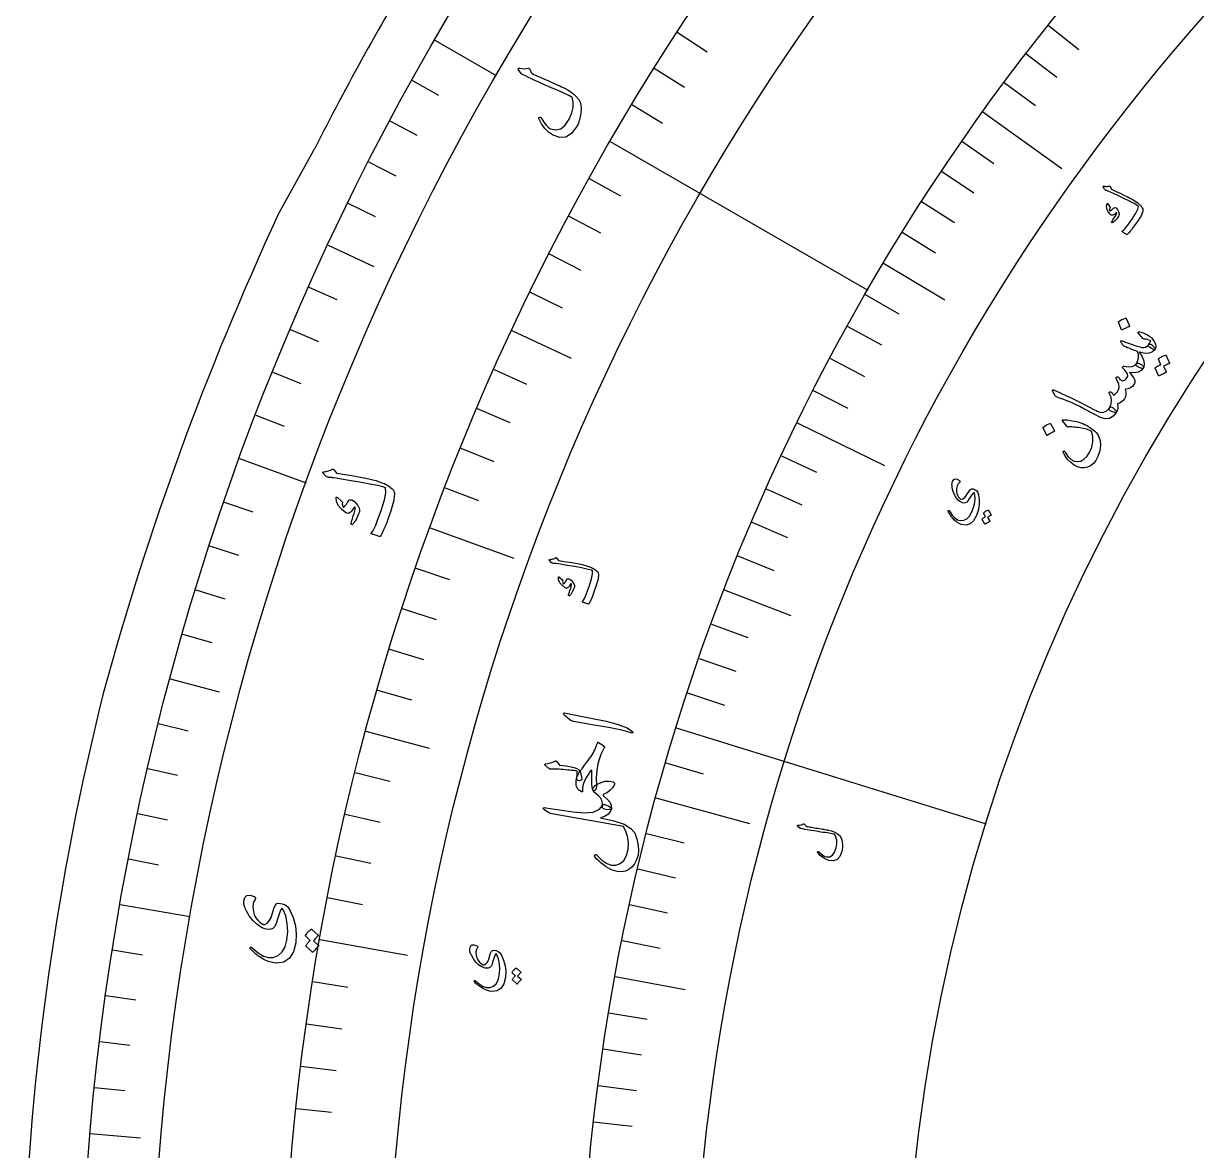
# Model space of a CAD drawing. Header units: millimetres. Extents: x -88 to 88, y -88 to 103.
# Drawn here: x -88.08 to -49.88, y 6.96 to 43.66 of the extents above; entities that cross this region are included whole.
import ezdxf

# ---------------------------------------------------------------- set-up
doc = ezdxf.new("R2010")
doc.units = ezdxf.units.MM
for name, color, linetype in [('CUT_OUTER', 1, 'Continuous'), ('ENGRAVE', 7, 'Continuous'), ('ENGRAVE_FINE', 8, 'Continuous'), ('TEXT', 5, 'Continuous')]:
    doc.layers.add(name, color=color, linetype=linetype)

msp = doc.modelspace()

# ---------------------------------------------------------------- linework, layer by layer
at = {"layer": 'CUT_OUTER'}
msp.add_lwpolyline([(-79.7946, 37.4134), (-78.6213, 39.5306), (-78.6037, 39.5658)], dxfattribs=at)
for centre, radius, start, end in [((-0.0157, 0.0083), 87.9822, 148.70461, 153.281499), ((9.8229, -4.1383), 98.7817, 155.124893, 164.754853), ((0.7469, 0.2865), 88.8816, 165.968502, 177.988404)]:
    msp.add_arc(centre, radius, start, end, dxfattribs=at)
at = {"layer": 'ENGRAVE'}
for points in [[(-74.686, 43.12), (-72.6855, 41.965)], [(-56.8392, 40.7885), (-54.2654, 38.9415)], [(-68.9703, 39.82), (-60.5871, 34.98)], [(-78.16, 36.4466), (-76.6646, 35.7493)], [(-60.0741, 35.8538), (-58.0792, 34.6632)], [(-72.1784, 33.6573), (-70.2483, 32.7573)], [(-62.8879, 30.6515), (-60.0401, 29.2635)], [(-81.0391, 29.4958), (-78.8684, 28.7058)], [(-74.8371, 27.2385), (-72.1083, 26.2453)], [(-65.2575, 25.2164), (-63.0904, 24.379)], [(-83.3014, 22.3206), (-81.7077, 21.8935)], [(-66.8197, 20.7252), (-56.7337, 17.5969)], [(-76.9263, 20.6123), (-74.8693, 20.0612)], [(-67.4864, 18.4388), (-64.4304, 17.6038)], [(-84.9298, 14.9754), (-82.6549, 14.5743)], [(-78.4301, 13.8293), (-75.5702, 13.3251)], [(-68.8116, 12.6237), (-66.5266, 12.2045)], [(-85.9118, 7.5163), (-84.2681, 7.3725)]]:
    msp.add_lwpolyline(points, dxfattribs=at)
for radius in [86.24, 86.24, 83.93, 79.64, 79.64, 76.252, 69.96, 69.96, 66.264, 59.4, 59.4]:
    msp.add_circle((0, 0), radius, dxfattribs=at)
at = {"layer": 'ENGRAVE_FINE'}
for points in [[(-54.7066, 43.6072), (-53.7157, 42.8174)], [(-66.7917, 43.3751), (-65.8175, 42.7424)], [(-55.4329, 42.6801), (-54.4289, 41.907)], [(-67.5386, 42.2028), (-66.5535, 41.5872)], [(-75.4272, 41.81), (-74.5613, 41.33)], [(-56.1439, 41.7404), (-55.127, 40.9844)], [(-68.2648, 41.0176), (-67.2691, 40.4194)], [(-76.1454, 40.4872), (-75.2713, 40.0225)], [(-57.5187, 39.8246), (-56.4769, 39.1032)], [(-76.8404, 39.1521), (-75.9583, 38.7027)], [(-69.6547, 38.6102), (-68.6388, 38.0471)], [(-58.1822, 38.8489), (-57.1283, 38.1452)], [(-58.8294, 37.8617), (-57.7638, 37.1759)], [(-77.512, 37.8051), (-76.6222, 37.3711)], [(-70.3179, 37.3887), (-69.2923, 36.8434)], [(-59.4601, 36.8633), (-58.3831, 36.1956)], [(-70.9598, 36.1558), (-69.9248, 35.6284)], [(-78.7842, 35.077), (-77.8798, 34.6743)], [(-71.58, 34.9119), (-70.5359, 34.4027)], [(-60.6714, 34.8337), (-59.5724, 34.2028)], [(-79.3843, 33.6967), (-78.473, 33.3098)], [(-61.2515, 33.8031), (-60.1421, 33.1909)], [(-61.8145, 32.7624), (-60.6948, 32.169)], [(-79.9603, 32.3061), (-79.0424, 31.9352)], [(-72.7548, 32.3925), (-71.6936, 31.92)], [(-62.36, 31.7118), (-61.2304, 31.1374)], [(-73.309, 31.1178), (-72.2397, 30.664)], [(-80.512, 30.9057), (-79.5877, 30.5509)], [(-73.8409, 29.8337), (-72.7639, 29.3985)], [(-63.398, 29.582), (-62.2497, 29.0462)], [(-74.3503, 28.5404), (-73.2659, 28.1241)], [(-63.8902, 28.5034), (-62.7329, 27.9871)], [(-81.5415, 28.077), (-80.6055, 27.7547)], [(-64.3643, 27.4161), (-63.1984, 26.9195)], [(-82.0191, 26.6496), (-81.0776, 26.3437)], [(-64.8201, 26.3203), (-63.646, 25.8435)], [(-75.3011, 25.9282), (-74.2028, 25.5501)], [(-82.4717, 25.2141), (-81.525, 24.9247)], [(-75.7421, 24.6101), (-74.6374, 24.2512)], [(-65.6763, 24.1046), (-64.4866, 23.668)], [(-82.8992, 23.771), (-81.9476, 23.4981)], [(-76.1601, 23.2845), (-75.0493, 22.9449)], [(-66.0763, 22.9853), (-64.8795, 22.5689)], [(-76.5549, 21.9518), (-75.4383, 21.6316)], [(-66.4575, 21.8587), (-65.2537, 21.4628)], [(-83.6783, 20.8633), (-82.7177, 20.6238)], [(-67.1627, 19.5852), (-65.9461, 19.2304)], [(-84.0297, 19.3998), (-83.065, 19.1771)], [(-77.2744, 19.2667), (-76.1473, 18.9856)], [(-84.3554, 17.9303), (-83.3871, 17.7245)], [(-77.5988, 17.9151), (-76.467, 17.6538)], [(-67.7907, 17.2864), (-66.5628, 16.9733)], [(-84.6555, 16.4554), (-83.6837, 16.2665)], [(-77.8997, 16.5581), (-76.7635, 16.3166)], [(-68.0755, 16.1284), (-66.8424, 15.8363)], [(-78.1768, 15.196), (-77.0365, 14.9744)], [(-68.3407, 14.9651), (-67.1028, 14.694)], [(-68.5861, 13.7968), (-67.3438, 13.5469)], [(-85.1782, 13.4909), (-84.2004, 13.336)], [(-78.6595, 12.4584), (-77.5122, 12.2767)], [(-85.4007, 12.0023), (-84.4204, 11.8645)], [(-78.8649, 11.0837), (-77.7147, 10.9221)], [(-69.0173, 11.4464), (-67.7671, 11.2391)], [(-85.5972, 10.51), (-84.6146, 10.3894)], [(-69.2028, 10.2651), (-67.9493, 10.0791)], [(-79.0464, 9.7057), (-77.8934, 9.5641)], [(-85.7676, 9.0145), (-84.783, 8.9111)], [(-69.3683, 9.08), (-68.1118, 8.9156)], [(-79.2037, 8.3246), (-78.0485, 8.2032)], [(-69.5135, 7.8917), (-68.2544, 7.7488)]]:
    msp.add_lwpolyline(points, dxfattribs=at)
at = {"layer": 'TEXT'}
for points in [[(-71.9577, 42.1506), (-71.9632, 42.1604), (-71.9655, 42.1702), (-71.9646, 42.18), (-71.9604, 42.1898), (-71.9535, 42.198), (-71.9444, 42.203), (-71.933, 42.2048), (-71.9193, 42.2034), (-71.8411, 42.1925), (-71.7705, 42.1884), (-71.7074, 42.191), (-71.6518, 42.2004), (-71.633, 42.2018), (-71.6161, 42.1953), (-71.601, 42.181), (-71.5877, 42.1589), (-71.5823, 42.1465), (-71.577, 42.1348), (-71.5719, 42.1235), (-71.5669, 42.1128), (-71.5622, 42.1028), (-71.558, 42.0935), (-71.5542, 42.085), (-71.551, 42.0772), (-71.5446, 42.0636), (-71.535, 42.051), (-71.5221, 42.0392), (-71.506, 42.0283), (-71.4567, 42.0037), (-71.4024, 41.9777), (-71.3434, 41.9502), (-71.2794, 41.9212), (-71.2106, 41.8906), (-71.1371, 41.8581), (-71.059, 41.8238), (-70.9762, 41.7876), (-70.8929, 41.7526), (-70.815, 41.7191), (-70.7424, 41.6871), (-70.6751, 41.6567), (-70.6129, 41.6278), (-70.5555, 41.6005), (-70.5029, 41.5749), (-70.455, 41.551), (-70.3169, 41.4744), (-70.1945, 41.3872), (-70.088, 41.2897), (-69.9972, 41.1819), (-69.9531, 41.1029), (-69.9265, 41.0056), (-69.9176, 40.89), (-69.9261, 40.7559), (-69.9484, 40.6185), (-69.9792, 40.4952), (-70.0186, 40.3861), (-70.0666, 40.2912), (-70.2309, 40.0787), (-70.4133, 39.9631), (-70.6143, 39.9445), (-70.8341, 40.0233), (-70.9766, 40.1198), (-71.1006, 40.2415), (-71.2061, 40.3887), (-71.2929, 40.5614), (-71.2969, 40.5732), (-71.2977, 40.5835), (-71.2951, 40.5924), (-71.2893, 40.5998), (-71.2811, 40.6066), (-71.273, 40.6108), (-71.2651, 40.6122), (-71.2573, 40.611), (-71.2468, 40.6074), (-71.2379, 40.6018), (-71.2304, 40.5943), (-71.2245, 40.585), (-71.1373, 40.4511), (-71.0569, 40.3476), (-70.9837, 40.2742), (-70.9175, 40.2309), (-70.7436, 40.1931), (-70.584, 40.2337), (-70.4385, 40.3525), (-70.3067, 40.5496), (-70.22, 40.7458), (-70.1754, 40.9296), (-70.1729, 41.1012), (-70.2127, 41.2608), (-70.2618, 41.2868), (-70.3199, 41.316), (-70.387, 41.3483), (-70.463, 41.3839), (-70.5483, 41.4225), (-70.6431, 41.4642), (-70.7474, 41.5088), (-70.8612, 41.5565), (-70.978, 41.6069), (-71.0926, 41.6569), (-71.2052, 41.7065), (-71.3156, 41.7558), (-71.4239, 41.8049), (-71.5298, 41.8541), (-71.6334, 41.9032), (-71.7347, 41.9524), (-71.8346, 41.9958), (-71.8449, 42.0025), (-71.8539, 42.0099), (-71.8616, 42.018), (-71.8681, 42.0267)], [(-52.8891, 38.3611), (-52.8652, 38.3578), (-52.8419, 38.3556), (-52.8192, 38.3544), (-52.7971, 38.3543), (-52.7755, 38.3553), (-52.7544, 38.3576), (-52.7338, 38.3612), (-52.7136, 38.366), (-52.7039, 38.3665), (-52.6956, 38.3629), (-52.6886, 38.3554), (-52.6831, 38.3438), (-52.6562, 38.2794), (-52.6531, 38.2727), (-52.6501, 38.2675), (-52.6474, 38.2636), (-52.6449, 38.2612), (-52.4951, 38.1932), (-52.3604, 38.1307), (-52.2409, 38.0739), (-52.1365, 38.0226), (-52.0473, 37.9771), (-51.9735, 37.9371), (-51.9151, 37.9028), (-51.8721, 37.8742), (-51.7935, 37.8168), (-51.7696, 37.7972), (-51.7465, 37.7763), (-51.7241, 37.7541), (-51.7026, 37.7307), (-51.6818, 37.7059), (-51.662, 37.6797), (-51.6431, 37.652), (-51.6251, 37.6228), (-51.6221, 37.5469), (-51.6734, 37.422), (-51.7784, 37.2477), (-51.9369, 37.0237), (-51.989, 36.9556), (-52.0389, 36.8939), (-52.0867, 36.8384), (-52.1324, 36.7893), (-52.138, 36.7859), (-52.1436, 36.7845), (-52.1493, 36.7854), (-52.155, 36.7883), (-52.1809, 36.8044), (-52.2043, 36.8192), (-52.2253, 36.8327), (-52.2439, 36.845), (-52.2602, 36.8561), (-52.2745, 36.8662), (-52.2867, 36.8754), (-52.2969, 36.8836), (-52.3024, 36.8885), (-52.3042, 36.893), (-52.3024, 36.897), (-52.297, 36.9006), (-52.2588, 36.9304), (-52.2159, 36.9732), (-52.1683, 37.029), (-52.1159, 37.0978), (-51.9658, 37.3079), (-51.8577, 37.479), (-51.792, 37.6115), (-51.7689, 37.7055), (-51.8179, 37.741), (-51.914, 37.7957), (-52.0572, 37.8697), (-52.2477, 37.9627), (-52.4396, 38.0542), (-52.5852, 38.1227), (-52.6845, 38.1684), (-52.7374, 38.1913), (-52.7521, 38.1971), (-52.7659, 38.2026), (-52.7788, 38.2077), (-52.7907, 38.2125), (-52.8016, 38.2167), (-52.8113, 38.2205), (-52.8198, 38.2237), (-52.8272, 38.2264), (-52.8427, 38.2332), (-52.8557, 38.2421), (-52.8664, 38.2529), (-52.8747, 38.2658), (-52.9134, 38.3412), (-52.9156, 38.3468), (-52.9163, 38.3515), (-52.9155, 38.3554), (-52.9131, 38.3585), (-52.9082, 38.3609), (-52.9025, 38.3621), (-52.8962, 38.3622), (-52.8891, 38.3611)], [(-52.7908, 37.7905), (-52.7882, 37.7933), (-52.7851, 37.7951), (-52.7815, 37.7959), (-52.7773, 37.7957), (-52.7744, 37.7945), (-52.7715, 37.7928), (-52.7687, 37.7905), (-52.766, 37.7876), (-52.7049, 37.692), (-52.6992, 37.6816), (-52.6957, 37.6725), (-52.6943, 37.6645), (-52.6951, 37.6579), (-52.704, 37.6332), (-52.7089, 37.6104), (-52.7098, 37.5893), (-52.7066, 37.57), (-52.7024, 37.5635), (-52.6939, 37.5621), (-52.6813, 37.5657), (-52.6644, 37.5744), (-52.6548, 37.5812), (-52.6451, 37.5886), (-52.6355, 37.5964), (-52.6258, 37.6046), (-52.616, 37.6134), (-52.606, 37.6228), (-52.5959, 37.6329), (-52.5856, 37.6436), (-52.539, 37.6727), (-52.4945, 37.6608), (-52.4521, 37.608), (-52.4118, 37.5143), (-52.4034, 37.4815), (-52.3992, 37.4525), (-52.3994, 37.4272), (-52.404, 37.4057), (-52.4131, 37.3849), (-52.4294, 37.3589), (-52.4528, 37.3275), (-52.4833, 37.2908), (-52.4993, 37.2724), (-52.5152, 37.2554), (-52.531, 37.2398), (-52.5466, 37.2257), (-52.5618, 37.2128), (-52.5763, 37.2009), (-52.5901, 37.19), (-52.6032, 37.1801), (-52.6131, 37.1754), (-52.622, 37.1733), (-52.63, 37.1739), (-52.6369, 37.1771), (-52.6426, 37.1827), (-52.645, 37.1889), (-52.6442, 37.196), (-52.64, 37.2037), (-52.6255, 37.2275), (-52.6086, 37.2542), (-52.5893, 37.2839), (-52.5676, 37.3164), (-52.5271, 37.377), (-52.4976, 37.4259), (-52.4792, 37.463), (-52.4718, 37.4885), (-52.4719, 37.4925), (-52.4734, 37.4957), (-52.4764, 37.4981), (-52.4808, 37.4998), (-52.4842, 37.5), (-52.4882, 37.4989), (-52.4929, 37.4964), (-52.4982, 37.4926), (-52.5432, 37.4535), (-52.5629, 37.4378), (-52.5822, 37.4261), (-52.6011, 37.4183), (-52.6196, 37.4146), (-52.6387, 37.4139), (-52.6555, 37.4174), (-52.6698, 37.425), (-52.6819, 37.4368), (-52.7522, 37.5317), (-52.7938, 37.6222), (-52.8067, 37.7086), (-52.7908, 37.7905)], [(-52.4195, 33.9292), (-52.4206, 33.9344), (-52.4196, 33.9401), (-52.4165, 33.9462), (-52.4114, 33.9528), (-52.3597, 33.9894), (-52.3054, 34.0202), (-52.2487, 34.0452), (-52.1894, 34.0645), (-52.1818, 34.0652), (-52.1757, 34.0637), (-52.171, 34.0599), (-52.1678, 34.054), (-52.0552, 33.8117), (-52.0536, 33.8043), (-52.0562, 33.798), (-52.063, 33.7925), (-52.0741, 33.7881), (-52.0837, 33.7842), (-52.0985, 33.7779), (-52.1184, 33.7691), (-52.1435, 33.7578), (-52.1739, 33.7436), (-52.21, 33.7263), (-52.2515, 33.7059), (-52.2987, 33.6823), (-52.3057, 33.6796), (-52.3111, 33.6795), (-52.3148, 33.6819), (-52.317, 33.6869)], [(-52.245, 33.152), (-52.2558, 33.1597), (-52.2688, 33.1742), (-52.2842, 33.1955), (-52.3019, 33.2237), (-52.3178, 33.2518), (-52.3304, 33.2747), (-52.3397, 33.2924), (-52.3456, 33.3049), (-52.346, 33.3216), (-52.3382, 33.3304), (-52.3221, 33.3313), (-52.2979, 33.3244), (-52.2821, 33.3184), (-52.2632, 33.3116), (-52.241, 33.3038), (-52.2158, 33.2952), (-52.1877, 33.2853), (-52.1571, 33.2742), (-52.1241, 33.2617), (-52.0886, 33.2478), (-51.9384, 33.1938), (-51.8167, 33.153), (-51.7237, 33.1255), (-51.6593, 33.1114), (-51.5954, 33.1106), (-51.5388, 33.124), (-51.4893, 33.1517), (-51.4469, 33.1937), (-51.435, 33.2059), (-51.4212, 33.2142), (-51.4055, 33.2186), (-51.3879, 33.2191), (-51.3675, 33.2157), (-51.3477, 33.2072), (-51.3284, 33.1939), (-51.3096, 33.1756), (-51.2644, 33.1301), (-51.2347, 33.0937), (-51.2204, 33.0665), (-51.2215, 33.0483), (-51.3067, 32.9637), (-51.4199, 32.9201), (-51.5611, 32.9175), (-51.7305, 32.9557), (-51.7368, 32.9565), (-51.7402, 32.9558), (-51.7405, 32.9535), (-51.7378, 32.9498), (-51.6429, 32.8046), (-51.5898, 32.6714), (-51.5783, 32.55), (-51.6086, 32.4404), (-51.6162, 32.4305), (-51.6271, 32.4249), (-51.6415, 32.4237), (-51.6594, 32.4269), (-51.683, 32.4345), (-51.7121, 32.4451), (-51.7468, 32.4588), (-51.7871, 32.4756), (-51.8234, 32.4966), (-51.8436, 32.5215), (-51.8478, 32.5504), (-51.8358, 32.5831), (-51.7874, 32.6875), (-51.7659, 32.7873), (-51.7713, 32.8829), (-51.8036, 32.9741), (-51.8112, 32.9802), (-51.8295, 32.9889), (-51.8587, 32.9999), (-51.8987, 33.0134), (-51.9234, 33.0218), (-51.9535, 33.0328), (-51.9889, 33.0466), (-52.0296, 33.0631), (-52.0756, 33.082), (-52.1268, 33.1032), (-52.1833, 33.1265), (-52.245, 33.152)], [(-51.7681, 33.5753), (-51.7791, 33.5907), (-51.7814, 33.6026), (-51.7748, 33.6111), (-51.7594, 33.616), (-51.7222, 33.6154), (-51.6759, 33.6063), (-51.6206, 33.5885), (-51.5562, 33.5622), (-51.5239, 33.5473), (-51.4934, 33.5316), (-51.4648, 33.515), (-51.4381, 33.4977), (-51.4131, 33.4798), (-51.3897, 33.4614), (-51.368, 33.4425), (-51.348, 33.4231), (-51.2642, 33.3237), (-51.2152, 33.2281), (-51.201, 33.1363), (-51.2215, 33.0483), (-51.2358, 33.0375), (-51.2628, 33.0406), (-51.3025, 33.0577), (-51.3551, 33.0886), (-51.405, 33.1237), (-51.4369, 33.1528), (-51.4509, 33.1762), (-51.4469, 33.1937), (-51.426, 33.221), (-51.406, 33.2529), (-51.387, 33.2894), (-51.369, 33.3306), (-51.4252, 33.3524), (-51.4734, 33.3682), (-51.5135, 33.3778), (-51.5456, 33.3814), (-51.5714, 33.383), (-51.5926, 33.3869), (-51.6092, 33.3932), (-51.6211, 33.4019)], [(-51.1147, 32.7238), (-51.1158, 32.7289), (-51.1149, 32.7345), (-51.112, 32.7405), (-51.107, 32.7469), (-51.0821, 32.7653), (-51.0568, 32.7824), (-51.031, 32.798), (-51.0048, 32.8123), (-50.9779, 32.8252), (-50.95, 32.8368), (-50.9211, 32.8472), (-50.8914, 32.8562), (-50.8837, 32.8567), (-50.8771, 32.8549), (-50.8716, 32.8507), (-50.8672, 32.8441), (-50.7529, 32.6033), (-50.7525, 32.5985), (-50.7555, 32.5937), (-50.7621, 32.589), (-50.7721, 32.5844), (-50.7802, 32.582), (-50.7922, 32.5773), (-50.808, 32.5703), (-50.8278, 32.561), (-50.8517, 32.5494), (-50.88, 32.5354), (-50.9128, 32.519), (-50.9499, 32.5001), (-50.8612, 32.312), (-50.8594, 32.3047), (-50.8618, 32.2985), (-50.8685, 32.2932), (-50.8794, 32.2889), (-50.8888, 32.2852), (-50.9033, 32.279), (-50.9228, 32.2704), (-50.9475, 32.2594), (-50.9773, 32.2457), (-51.0126, 32.2289), (-51.0534, 32.209), (-51.0996, 32.186), (-51.1058, 32.1845), (-51.1106, 32.1852), (-51.1141, 32.1881), (-51.1163, 32.1931), (-51.2235, 32.4308), (-51.2247, 32.4359), (-51.2238, 32.4414), (-51.2209, 32.4474), (-51.216, 32.4538), (-51.196, 32.4702), (-51.1752, 32.4854), (-51.1538, 32.4991), (-51.1316, 32.5116), (-51.1089, 32.5228), (-51.0858, 32.5329), (-51.0624, 32.5419), (-51.0385, 32.5497)], [(-52.7027, 31.5809), (-52.7118, 31.5972), (-52.7177, 31.6125), (-52.7203, 31.6266), (-52.7196, 31.6397), (-52.7157, 31.6508), (-52.7087, 31.6592), (-52.6986, 31.6649), (-52.6854, 31.6678), (-52.6707, 31.6665), (-52.6562, 31.6598), (-52.6421, 31.6476), (-52.6281, 31.6299), (-52.6221, 31.6194), (-52.6155, 31.6089), (-52.6086, 31.5983), (-52.6013, 31.5877), (-52.5939, 31.5769), (-52.5868, 31.5656), (-52.58, 31.5538), (-52.5734, 31.5415), (-52.4512, 31.6619), (-52.3947, 31.7902), (-52.4038, 31.9268), (-52.4787, 32.072), (-52.4877, 32.0883), (-52.4937, 32.1031), (-52.4967, 32.1165), (-52.4966, 32.1284), (-52.4928, 32.1397), (-52.4862, 32.1483), (-52.4768, 32.1543), (-52.4646, 32.1578), (-52.4512, 32.1576), (-52.438, 32.1528), (-52.425, 32.1433), (-52.4122, 32.1292), (-52.3826, 32.0931), (-52.3562, 32.0652), (-52.3331, 32.0454), (-52.3134, 32.0337), (-52.2803, 32.0254), (-52.2465, 32.0302), (-52.2122, 32.0481), (-52.1772, 32.0791), (-52.1466, 32.1174), (-52.1272, 32.1546), (-52.1188, 32.1909), (-52.1215, 32.2261), (-52.1374, 32.2652), (-52.1686, 32.3129), (-52.215, 32.3692), (-52.2767, 32.4342), (-52.2838, 32.4426), (-52.2863, 32.4525), (-52.2844, 32.464), (-52.278, 32.4772), (-52.2689, 32.4891), (-52.2588, 32.4968), (-52.2478, 32.5005), (-52.2357, 32.5), (-52.1012, 32.4846), (-51.9894, 32.4937), (-51.9004, 32.5274), (-51.8342, 32.5856), (-51.8185, 32.5966), (-51.797, 32.5999), (-51.7698, 32.5957), (-51.7367, 32.5838), (-51.7025, 32.5686), (-51.6733, 32.5518), (-51.649, 32.5332), (-51.6298, 32.513), (-51.614, 32.4917), (-51.6049, 32.4729), (-51.6026, 32.4566), (-51.6071, 32.4429), (-51.6827, 32.3569), (-51.781, 32.3042), (-51.9019, 32.2845), (-52.0456, 32.2978), (-52.0529, 32.2987), (-52.0567, 32.2969), (-52.0568, 32.2924), (-52.0534, 32.2852), (-51.9958, 32.2172), (-51.9504, 32.1586), (-51.9171, 32.1093), (-51.8961, 32.0694), (-51.8856, 32.0336), (-51.8824, 31.9993), (-51.8866, 31.9665), (-51.8982, 31.9353), (-51.9552, 31.8549), (-52.0242, 31.7969), (-52.1051, 31.7612), (-52.198, 31.7479), (-52.1785, 31.6646), (-52.1769, 31.5845), (-52.1933, 31.5077), (-52.2277, 31.434), (-52.274, 31.3711), (-52.3275, 31.3242), (-52.3883, 31.2932), (-52.4566, 31.2782), (-52.4429, 31.2018), (-52.4425, 31.1313), (-52.4555, 31.0667), (-52.4818, 31.0078), (-52.5055, 30.9924), (-52.5477, 30.9944), (-52.6087, 31.0138), (-52.6884, 31.0507), (-52.7098, 31.0669), (-52.721, 31.0879), (-52.722, 31.1137), (-52.7128, 31.1443), (-52.6628, 31.2703), (-52.6444, 31.385), (-52.6577, 31.4885), (-52.7027, 31.5809)], [(-54.5645, 31.6984), (-54.5692, 31.7081), (-54.5716, 31.7159), (-54.5716, 31.7218), (-54.5692, 31.7259), (-54.5621, 31.7303), (-54.5487, 31.73), (-54.5289, 31.7251), (-54.5028, 31.7156), (-54.2977, 31.6254), (-54.1095, 31.5395), (-53.9382, 31.458), (-53.7836, 31.3809), (-53.6527, 31.3129), (-53.5353, 31.2521), (-53.4313, 31.1985), (-53.3408, 31.152), (-53.264, 31.1127), (-53.2007, 31.0802), (-53.1512, 31.0546), (-53.1153, 31.0358), (-52.9974, 30.9976), (-52.8911, 31.0029), (-52.7963, 31.0518), (-52.7128, 31.1443), (-52.6878, 31.1689), (-52.6588, 31.177), (-52.6258, 31.1684), (-52.5888, 31.1432), (-52.5352, 31.0954), (-52.4996, 31.0569), (-52.4818, 31.0277), (-52.4818, 31.0078), (-52.5882, 30.872), (-52.7107, 30.7977), (-52.8497, 30.785), (-53.0053, 30.8339), (-53.0739, 30.8673), (-53.1425, 30.9012), (-53.2109, 30.9357), (-53.2792, 30.9708), (-53.3474, 31.0062), (-53.4158, 31.0419), (-53.4842, 31.0779), (-53.5527, 31.1141), (-53.6831, 31.1834), (-53.802, 31.2433), (-53.9094, 31.2939), (-54.0051, 31.335), (-54.0985, 31.3721), (-54.1987, 31.4105), (-54.3057, 31.4501), (-54.4195, 31.4909), (-54.4395, 31.4992), (-54.4561, 31.5095), (-54.4694, 31.5218), (-54.4794, 31.5362)], [(-54.876, 30.4864), (-54.8774, 30.4916), (-54.8768, 30.4973), (-54.8741, 30.5036), (-54.8694, 30.5106), (-54.8201, 30.5508), (-54.768, 30.5855), (-54.7129, 30.6145), (-54.6549, 30.638), (-54.6474, 30.6392), (-54.6412, 30.6381), (-54.6363, 30.6347), (-54.6326, 30.629), (-54.5044, 30.3941), (-54.5023, 30.3869), (-54.5044, 30.3803), (-54.5109, 30.3744), (-54.5217, 30.3692), (-54.5311, 30.3646), (-54.5454, 30.3573), (-54.5647, 30.347), (-54.5891, 30.3339), (-54.6186, 30.3177), (-54.6534, 30.2978), (-54.6937, 30.2744), (-54.7392, 30.2475), (-54.7461, 30.2443), (-54.7514, 30.2439), (-54.7554, 30.246), (-54.7578, 30.2508)], [(-54.2117, 30.7565), (-54.1554, 30.7537), (-54.0976, 30.749), (-54.0383, 30.7426), (-53.9774, 30.7343), (-53.9148, 30.7238), (-53.8504, 30.7104), (-53.7841, 30.6942), (-53.716, 30.6752), (-53.6494, 30.6542), (-53.585, 30.6305), (-53.5227, 30.6041), (-53.4626, 30.5751), (-53.4044, 30.5434), (-53.3481, 30.5088), (-53.2936, 30.4714), (-53.2409, 30.4313), (-53.1883, 30.3845), (-53.1427, 30.3358), (-53.1042, 30.2853), (-53.0728, 30.2329), (-53.0177, 30.0844), (-53.003, 29.9224), (-53.0285, 29.7467), (-53.0941, 29.5571), (-53.1603, 29.4305), (-53.2376, 29.3303), (-53.3262, 29.2562), (-53.4261, 29.2084), (-53.5315, 29.1888), (-53.6392, 29.1942), (-53.7494, 29.2249), (-53.8619, 29.2808), (-53.9707, 29.3592), (-54.0657, 29.4518), (-54.147, 29.5589), (-54.2143, 29.6803), (-54.2204, 29.6971), (-54.2215, 29.7107), (-54.2175, 29.7211), (-54.2084, 29.7283), (-54.1955, 29.7325), (-54.1827, 29.7287), (-54.1701, 29.7169), (-54.1576, 29.697), (-54.0636, 29.5612), (-53.9642, 29.4652), (-53.8597, 29.409), (-53.7501, 29.3923), (-53.6437, 29.4129), (-53.5445, 29.4697), (-53.4523, 29.5628), (-53.367, 29.6921), (-53.2921, 29.864), (-53.2536, 30.0333), (-53.2515, 30.2), (-53.2859, 30.3645), (-53.288, 30.3687), (-53.2921, 30.3732), (-53.2982, 30.378), (-53.3063, 30.383), (-53.3733, 30.4163), (-53.4567, 30.4456), (-53.5565, 30.4709), (-53.6728, 30.4921), (-53.7326, 30.5006), (-53.7886, 30.5079), (-53.8408, 30.5138), (-53.8892, 30.5184), (-53.9339, 30.5214), (-53.9746, 30.5227), (-54.0114, 30.5221), (-54.0443, 30.5198), (-54.061, 30.5193), (-54.0749, 30.5215), (-54.086, 30.5265), (-54.0943, 30.5342), (-54.2418, 30.7215), (-54.2488, 30.7352), (-54.2461, 30.7456), (-54.2337, 30.7527), (-54.2117, 30.7565)], [(-78.2948, 29.063), (-78.2565, 29.0683), (-78.2196, 29.075), (-78.1841, 29.083), (-78.1499, 29.0924), (-78.1171, 29.1033), (-78.0855, 29.116), (-78.0552, 29.1305), (-78.0262, 29.1467), (-78.0114, 29.1516), (-77.9971, 29.1497), (-77.9831, 29.141), (-77.9696, 29.1256), (-77.9006, 29.0376), (-77.8929, 29.0287), (-77.8861, 29.0218), (-77.8803, 29.017), (-77.8753, 29.0143), (-77.6152, 28.974), (-77.3808, 28.9357), (-77.1721, 28.8994), (-76.9892, 28.8653), (-76.8321, 28.8333), (-76.7013, 28.8034), (-76.5966, 28.7756), (-76.518, 28.7499), (-76.3722, 28.6951), (-76.3269, 28.6751), (-76.2823, 28.6529), (-76.2384, 28.6283), (-76.1951, 28.6015), (-76.1525, 28.5721), (-76.1107, 28.5402), (-76.0696, 28.5056), (-76.0294, 28.4683), (-75.9922, 28.3528), (-76.0173, 28.1385), (-76.104, 27.8251), (-76.251, 27.4122), (-76.3017, 27.2849), (-76.3517, 27.1683), (-76.4012, 27.0623), (-76.45, 26.967), (-76.4572, 26.9592), (-76.4653, 26.9548), (-76.4744, 26.9536), (-76.4844, 26.9556), (-76.5312, 26.9691), (-76.5738, 26.9817), (-76.612, 26.9934), (-76.6459, 27.0042), (-76.6759, 27.0142), (-76.7023, 27.0236), (-76.7251, 27.0324), (-76.7444, 27.0405), (-76.755, 27.0457), (-76.7598, 27.0518), (-76.7588, 27.0588), (-76.752, 27.0667), (-76.7061, 27.1291), (-76.6587, 27.2136), (-76.6096, 27.3201), (-76.5588, 27.4487), (-76.4186, 27.8371), (-76.326, 28.1471), (-76.2817, 28.3794), (-76.2865, 28.5341), (-76.3772, 28.5678), (-76.5488, 28.611), (-76.8014, 28.6634), (-77.135, 28.7248), (-77.4701, 28.7833), (-77.724, 28.8261), (-77.8966, 28.8537), (-77.988, 28.8662), (-78.0133, 28.8689), (-78.037, 28.8714), (-78.059, 28.8737), (-78.0794, 28.8758), (-78.098, 28.8777), (-78.1145, 28.8793), (-78.1291, 28.8806), (-78.1417, 28.8815), (-78.1684, 28.8854), (-78.1924, 28.8934), (-78.2135, 28.9055), (-78.2319, 28.9218), (-78.3237, 29.0217), (-78.3296, 29.0293), (-78.3327, 29.0363), (-78.3331, 29.0427), (-78.3307, 29.0486), (-78.3241, 29.0544), (-78.3159, 29.0587), (-78.3062, 29.0616), (-78.2948, 29.063)], [(-57.5945, 28.7124), (-57.6425, 28.6642), (-57.6753, 28.6001), (-57.6929, 28.5201), (-57.6951, 28.4242), (-57.685, 28.3578), (-57.6639, 28.2963), (-57.6321, 28.2399), (-57.5896, 28.1885), (-57.5798, 28.1807), (-57.5686, 28.1749), (-57.5558, 28.1711), (-57.5414, 28.1693), (-57.4894, 28.1789), (-57.4374, 28.2122), (-57.3853, 28.2691), (-57.3331, 28.3497), (-57.2823, 28.4295), (-57.2355, 28.4826), (-57.1929, 28.5089), (-57.1544, 28.5085), (-57.0886, 28.4778), (-57.0372, 28.4362), (-57, 28.3839), (-56.977, 28.3209), (-56.9516, 28.1447), (-56.9538, 27.9719), (-56.9836, 27.8023), (-57.0409, 27.6358), (-57.136, 27.4696), (-57.2502, 27.3659), (-57.3839, 27.3245), (-57.5372, 27.3456), (-57.6115, 27.3779), (-57.686, 27.4261), (-57.7605, 27.4904), (-57.835, 27.5706), (-57.8545, 27.5955), (-57.873, 27.6203), (-57.8903, 27.6451), (-57.9066, 27.6697), (-57.9219, 27.6945), (-57.9363, 27.7195), (-57.9497, 27.7447), (-57.9621, 27.7702), (-57.9663, 27.7827), (-57.966, 27.7919), (-57.9612, 27.7979), (-57.9519, 27.8006), (-57.9423, 27.8), (-57.9339, 27.7969), (-57.9266, 27.7914), (-57.9206, 27.7833), (-57.8371, 27.6527), (-57.7508, 27.5579), (-57.6618, 27.4988), (-57.5702, 27.475), (-57.4569, 27.4852), (-57.3579, 27.532), (-57.2731, 27.6155), (-57.2022, 27.7358), (-57.1371, 27.9023), (-57.0996, 28.0627), (-57.0897, 28.2172), (-57.1077, 28.366), (-57.1105, 28.3758), (-57.1155, 28.3815), (-57.1226, 28.3829), (-57.1317, 28.3801), (-57.1551, 28.3621), (-57.1853, 28.3257), (-57.2224, 28.2708), (-57.2663, 28.1975), (-57.3141, 28.1245), (-57.3613, 28.074), (-57.4079, 28.046), (-57.454, 28.0405), (-57.5003, 28.0501), (-57.5449, 28.0683), (-57.5878, 28.0951), (-57.629, 28.1304), (-57.7023, 28.2155), (-57.7605, 28.3126), (-57.8037, 28.4217), (-57.8317, 28.5427), (-57.8371, 28.5739), (-57.8405, 28.6034), (-57.8421, 28.631), (-57.8417, 28.6569), (-57.8396, 28.681), (-57.836, 28.7032), (-57.8307, 28.7235), (-57.824, 28.7419), (-57.7836, 28.807), (-57.7331, 28.834), (-57.6724, 28.8229), (-57.6016, 28.7739), (-57.5851, 28.7554), (-57.5785, 28.7389), (-57.5816, 28.7246), (-57.5945, 28.7124)], [(-77.8982, 28.2238), (-77.8954, 28.2293), (-77.8914, 28.2334), (-77.8861, 28.2362), (-77.8797, 28.2377), (-77.8746, 28.2372), (-77.8694, 28.2357), (-77.8641, 28.2334), (-77.8587, 28.2301), (-77.7233, 28.1091), (-77.7101, 28.0955), (-77.7007, 28.083), (-77.6952, 28.0713), (-77.6935, 28.0607), (-77.6966, 28.0188), (-77.6942, 27.9814), (-77.6864, 27.9485), (-77.6732, 27.92), (-77.6639, 27.912), (-77.6502, 27.9135), (-77.6323, 27.9245), (-77.6101, 27.9452), (-77.5982, 27.96), (-77.5865, 27.9755), (-77.575, 27.9917), (-77.5636, 28.0086), (-77.5523, 28.0264), (-77.541, 28.0453), (-77.5298, 28.0653), (-77.5186, 28.0863), (-77.4592, 28.1514), (-77.3855, 28.1524), (-77.2975, 28.0892), (-77.1949, 27.9622), (-77.1677, 27.9154), (-77.1488, 27.8724), (-77.1382, 27.8334), (-77.1359, 27.7982), (-77.141, 27.7622), (-77.1548, 27.715), (-77.1773, 27.6565), (-77.2084, 27.5867), (-77.2251, 27.5513), (-77.2421, 27.5182), (-77.2597, 27.4873), (-77.2776, 27.4587), (-77.2955, 27.4322), (-77.3126, 27.4076), (-77.3291, 27.3848), (-77.345, 27.364), (-77.3581, 27.3523), (-77.371, 27.3452), (-77.3835, 27.3426), (-77.3957, 27.3446), (-77.4068, 27.3506), (-77.4132, 27.3593), (-77.415, 27.3705), (-77.412, 27.3843), (-77.3999, 27.4273), (-77.3854, 27.4758), (-77.3685, 27.5299), (-77.3492, 27.5894), (-77.3131, 27.7005), (-77.2888, 27.7887), (-77.2765, 27.854), (-77.2762, 27.8964), (-77.278, 27.9025), (-77.2817, 27.9069), (-77.2874, 27.9093), (-77.295, 27.9099), (-77.3002, 27.9089), (-77.3059, 27.9054), (-77.3121, 27.8995), (-77.3186, 27.8913), (-77.371, 27.8114), (-77.3946, 27.7786), (-77.4193, 27.7522), (-77.4451, 27.7321), (-77.472, 27.7183), (-77.5011, 27.7089), (-77.5284, 27.707), (-77.5539, 27.7124), (-77.5775, 27.7254), (-77.7269, 27.8411), (-77.8302, 27.9628), (-77.8873, 28.0904), (-77.8982, 28.2238)], [(-56.8108, 27.7092), (-56.812, 27.7125), (-56.8118, 27.7162), (-56.8103, 27.7204), (-56.8075, 27.725), (-56.7925, 27.7391), (-56.777, 27.7523), (-56.7612, 27.7647), (-56.7449, 27.7761), (-56.7281, 27.7867), (-56.7106, 27.7966), (-56.6923, 27.8057), (-56.6733, 27.814), (-56.6682, 27.8149), (-56.6637, 27.8142), (-56.6598, 27.8119), (-56.6564, 27.8079), (-56.562, 27.6572), (-56.5613, 27.6541), (-56.563, 27.6507), (-56.5669, 27.6471), (-56.5732, 27.6432), (-56.5784, 27.641), (-56.586, 27.637), (-56.596, 27.6311), (-56.6083, 27.6235), (-56.6233, 27.6139), (-56.641, 27.6025), (-56.6614, 27.5891), (-56.6845, 27.5737), (-56.6114, 27.4558), (-56.6097, 27.4512), (-56.6108, 27.4469), (-56.6148, 27.4428), (-56.6217, 27.4392), (-56.6277, 27.436), (-56.6368, 27.4308), (-56.6491, 27.4236), (-56.6646, 27.4144), (-56.6833, 27.4031), (-56.7055, 27.3892), (-56.731, 27.373), (-56.7598, 27.3543), (-56.7639, 27.3528), (-56.7671, 27.3529), (-56.7696, 27.3545), (-56.7714, 27.3577), (-56.8604, 27.507), (-56.8616, 27.5103), (-56.8614, 27.514), (-56.86, 27.5182), (-56.8572, 27.5228), (-56.8452, 27.5352), (-56.8326, 27.5468), (-56.8195, 27.5575), (-56.8057, 27.5674), (-56.7916, 27.5766), (-56.777, 27.585), (-56.7622, 27.5928), (-56.747, 27.5998)], [(-70.9332, 26.2045), (-70.9069, 26.2082), (-70.8815, 26.2127), (-70.8571, 26.2182), (-70.8337, 26.2246), (-70.8112, 26.2321), (-70.7895, 26.2408), (-70.7687, 26.2507), (-70.7488, 26.2618), (-70.7387, 26.2652), (-70.7288, 26.2639), (-70.7192, 26.258), (-70.7099, 26.2474), (-70.6623, 26.1872), (-70.657, 26.1811), (-70.6523, 26.1764), (-70.6482, 26.1731), (-70.6448, 26.1713), (-70.466, 26.1438), (-70.3048, 26.1176), (-70.1613, 26.093), (-70.0355, 26.0698), (-69.9275, 26.048), (-69.8375, 26.0276), (-69.7655, 26.0087), (-69.7114, 25.9911), (-69.6111, 25.9537), (-69.5799, 25.9401), (-69.5492, 25.9248), (-69.519, 25.908), (-69.4891, 25.8896), (-69.4598, 25.8696), (-69.431, 25.8476), (-69.4028, 25.8239), (-69.375, 25.7983), (-69.3493, 25.7189), (-69.3664, 25.5713), (-69.426, 25.3555), (-69.5273, 25.0711), (-69.5623, 24.9835), (-69.5969, 24.9032), (-69.6311, 24.8303), (-69.6649, 24.7647), (-69.6698, 24.7594), (-69.6754, 24.7563), (-69.6816, 24.7555), (-69.6885, 24.7569), (-69.7207, 24.7663), (-69.7499, 24.775), (-69.7762, 24.7831), (-69.7995, 24.7906), (-69.8201, 24.7975), (-69.8382, 24.804), (-69.8539, 24.8101), (-69.8671, 24.8157), (-69.8744, 24.8193), (-69.8777, 24.8235), (-69.877, 24.8283), (-69.8723, 24.8338), (-69.8407, 24.8766), (-69.8079, 24.9347), (-69.774, 25.0079), (-69.7389, 25.0964), (-69.6423, 25.3635), (-69.5787, 25.5769), (-69.5484, 25.7367), (-69.5519, 25.8432), (-69.6143, 25.8662), (-69.7324, 25.8956), (-69.9061, 25.9313), (-70.1355, 25.9732), (-70.3659, 26.0131), (-70.5404, 26.0424), (-70.6591, 26.0612), (-70.722, 26.0698), (-70.7393, 26.0716), (-70.7556, 26.0733), (-70.7707, 26.0749), (-70.7848, 26.0764), (-70.7975, 26.0777), (-70.8089, 26.0788), (-70.8189, 26.0797), (-70.8276, 26.0803), (-70.846, 26.083), (-70.8624, 26.0884), (-70.877, 26.0968), (-70.8896, 26.1079), (-70.9529, 26.1763), (-70.957, 26.1815), (-70.9591, 26.1863), (-70.9594, 26.1907), (-70.9578, 26.1947), (-70.9533, 26.1986), (-70.9477, 26.2016), (-70.941, 26.2036), (-70.9332, 26.2045)], [(-70.6595, 25.6297), (-70.6575, 25.6334), (-70.6548, 25.6362), (-70.6512, 25.6382), (-70.6467, 25.6392), (-70.6432, 25.6388), (-70.6397, 25.6378), (-70.636, 25.6362), (-70.6323, 25.634), (-70.5392, 25.5509), (-70.5301, 25.5416), (-70.5236, 25.5329), (-70.5198, 25.525), (-70.5187, 25.5177), (-70.5208, 25.489), (-70.5192, 25.4633), (-70.5138, 25.4407), (-70.5048, 25.4212), (-70.4983, 25.4156), (-70.489, 25.4167), (-70.4766, 25.4242), (-70.4614, 25.4383), (-70.4532, 25.4485), (-70.4452, 25.4591), (-70.4372, 25.4702), (-70.4294, 25.4818), (-70.4216, 25.494), (-70.4139, 25.507), (-70.4062, 25.5206), (-70.3985, 25.5351), (-70.3577, 25.5797), (-70.3071, 25.5803), (-70.2465, 25.5369), (-70.176, 25.4497), (-70.1573, 25.4175), (-70.1443, 25.388), (-70.137, 25.3612), (-70.1355, 25.337), (-70.139, 25.3123), (-70.1485, 25.2799), (-70.164, 25.2397), (-70.1854, 25.1918), (-70.1969, 25.1675), (-70.2086, 25.1448), (-70.2207, 25.1236), (-70.2331, 25.104), (-70.2454, 25.0859), (-70.2572, 25.069), (-70.2686, 25.0534), (-70.2795, 25.0391), (-70.2886, 25.0311), (-70.2974, 25.0262), (-70.306, 25.0245), (-70.3144, 25.0258), (-70.322, 25.03), (-70.3264, 25.036), (-70.3276, 25.0437), (-70.3255, 25.0531), (-70.3172, 25.0826), (-70.3072, 25.1159), (-70.2955, 25.153), (-70.2822, 25.1939), (-70.2573, 25.2701), (-70.2406, 25.3306), (-70.2321, 25.3754), (-70.2319, 25.4045), (-70.2331, 25.4088), (-70.2357, 25.4117), (-70.2396, 25.4134), (-70.2448, 25.4139), (-70.2484, 25.4131), (-70.2523, 25.4107), (-70.2565, 25.4067), (-70.261, 25.4011), (-70.2971, 25.3463), (-70.3133, 25.3238), (-70.3303, 25.3057), (-70.348, 25.2919), (-70.3665, 25.2825), (-70.3865, 25.2761), (-70.4053, 25.2748), (-70.4228, 25.2786), (-70.439, 25.2875), (-70.5417, 25.3671), (-70.6126, 25.4507), (-70.6519, 25.5382), (-70.6595, 25.6297)], [(-70.4346, 21.1134), (-70.4849, 21.163), (-70.4983, 21.1948), (-70.4747, 21.2087), (-70.4142, 21.2047), (-69.599, 21.0413), (-69.0993, 20.9387), (-68.708, 20.8309), (-68.4248, 20.7185), (-68.2497, 20.6018), (-68.2371, 20.5865), (-68.2315, 20.5745), (-68.2327, 20.5659), (-68.2409, 20.5607), (-68.2521, 20.558), (-68.2656, 20.5577), (-68.2815, 20.5598), (-68.2998, 20.5644), (-68.4399, 20.6066), (-68.5904, 20.6449), (-68.7514, 20.6793), (-68.9228, 20.7097), (-68.9673, 20.7184), (-69.088, 20.7407), (-69.2849, 20.7766), (-69.5581, 20.8257), (-70.1655, 20.9286), (-70.1971, 20.9362), (-70.2254, 20.9464), (-70.2502, 20.9592), (-70.2716, 20.9746)], [(-69.9017, 18.6439), (-69.9486, 18.668), (-69.9891, 18.6963), (-70.0233, 18.7285), (-70.0512, 18.7649), (-70.0719, 18.8121), (-70.0834, 18.8697), (-70.0854, 18.9376), (-70.078, 19.0158), (-70.0705, 19.0575), (-70.0605, 19.0976), (-70.0481, 19.1362), (-70.0333, 19.1733), (-70.0164, 19.2089), (-69.9979, 19.2432), (-69.9778, 19.2761), (-69.9561, 19.3077), (-69.8755, 19.4131), (-69.8038, 19.5072), (-69.741, 19.5903), (-69.687, 19.6623), (-69.642, 19.7234), (-69.6058, 19.774), (-69.5785, 19.8141), (-69.5601, 19.8436), (-69.5304, 19.9012), (-69.503, 19.9572), (-69.4777, 20.0116), (-69.4545, 20.0643), (-69.4334, 20.1148), (-69.4139, 20.1622), (-69.3962, 20.2065), (-69.3802, 20.2478), (-69.3764, 20.254), (-69.3698, 20.2563), (-69.3603, 20.2547), (-69.3481, 20.2491), (-69.2967, 20.2188), (-69.2492, 20.184), (-69.2057, 20.1447), (-69.1661, 20.1008), (-69.1623, 20.0937), (-69.1608, 20.086), (-69.1616, 20.0777), (-69.1649, 20.0687), (-69.1896, 20.024), (-69.2128, 19.9808), (-69.2343, 19.9391), (-69.2543, 19.899), (-69.2725, 19.8605), (-69.2886, 19.8239), (-69.3026, 19.789), (-69.3146, 19.756), (-69.3745, 19.5541), (-69.4124, 19.3341), (-69.4282, 19.0964), (-69.4218, 18.8412), (-69.4219, 18.7974), (-69.4283, 18.7589), (-69.4413, 18.7257), (-69.4606, 18.6976), (-69.4823, 18.679), (-69.502, 18.6738), (-69.5199, 18.6821), (-69.5359, 18.7039), (-69.5588, 18.7821), (-69.5718, 18.9109), (-69.5747, 19.0901), (-69.5671, 19.32), (-69.568, 19.3295), (-69.5695, 19.3365), (-69.5718, 19.3411), (-69.5747, 19.3432), (-69.5979, 19.3312), (-69.6343, 19.2894), (-69.6837, 19.2176), (-69.7461, 19.1158), (-69.8072, 18.9986), (-69.8488, 18.8831), (-69.8709, 18.7694), (-69.8736, 18.6575), (-69.874, 18.647), (-69.8788, 18.6413), (-69.888, 18.6402), (-69.9017, 18.6439)], [(-71.0212, 19.4474), (-71.0335, 19.4576), (-71.0448, 19.4668), (-71.055, 19.4751), (-71.0642, 19.4825), (-71.0721, 19.4888), (-71.0785, 19.494), (-71.0835, 19.4982), (-71.087, 19.5013), (-71.0927, 19.5087), (-71.096, 19.5163), (-71.0971, 19.5243), (-71.096, 19.5325), (-71.0928, 19.5399), (-71.088, 19.5456), (-71.0815, 19.5494), (-71.0733, 19.5514), (-70.9898, 19.5634), (-70.9123, 19.5824), (-70.8407, 19.6083), (-70.7751, 19.6412), (-70.7587, 19.6474), (-70.7429, 19.6466), (-70.7278, 19.6388), (-70.7132, 19.624), (-70.6255, 19.5103), (-70.4047, 19.485), (-70.2379, 19.4563), (-70.109, 19.42), (-70.0182, 19.376), (-69.9655, 19.3245), (-69.9445, 19.2804), (-69.9258, 19.2172), (-69.9092, 19.1347), (-69.8948, 19.033), (-69.9768, 19.0011), (-70.0311, 19.0048), (-70.0578, 19.0443), (-70.0567, 19.1196), (-70.0495, 19.1749), (-70.0453, 19.2253), (-70.0442, 19.2707), (-70.0462, 19.3113), (-70.0605, 19.3161), (-70.0817, 19.3207), (-70.1097, 19.3252), (-70.1445, 19.3296), (-70.1863, 19.3341), (-70.2352, 19.339), (-70.2912, 19.3444), (-70.3544, 19.3501), (-70.4322, 19.3573), (-70.5052, 19.3635), (-70.5736, 19.3686), (-70.6372, 19.3725), (-70.6963, 19.3752), (-70.7512, 19.3766), (-70.8019, 19.3765), (-70.8484, 19.375), (-70.8853, 19.3748), (-70.9144, 19.3769), (-70.936, 19.3815), (-70.9498, 19.3884), (-70.9615, 19.3994), (-70.9773, 19.4129), (-70.9972, 19.4289), (-71.0212, 19.4474)], [(-69.5413, 18.7229), (-69.5253, 18.7659), (-69.4979, 18.8058), (-69.4591, 18.8426), (-69.4088, 18.8762), (-69.2663, 18.9463), (-69.1308, 18.9838), (-69.0023, 18.9891), (-68.8809, 18.9622), (-68.8488, 18.9445), (-68.8321, 18.9201), (-68.8308, 18.8891), (-68.8448, 18.8514), (-68.8969, 18.7663), (-68.9694, 18.6897), (-69.0622, 18.6215), (-69.1754, 18.5616), (-69.1979, 18.5476), (-69.2062, 18.5315), (-69.2001, 18.5134), (-69.1797, 18.4931), (-69.0586, 18.3925), (-68.9773, 18.2915), (-68.9358, 18.19), (-68.9341, 18.0878), (-68.9395, 18.0788), (-68.9507, 18.0713), (-68.9675, 18.0654), (-68.9901, 18.0609), (-69.0541, 18.0581), (-69.11, 18.0628), (-69.1579, 18.0749), (-69.1978, 18.0944), (-69.2119, 18.1072), (-69.2217, 18.1233), (-69.2271, 18.1425), (-69.2282, 18.1649), (-69.2277, 18.2689), (-69.249, 18.3609), (-69.2922, 18.441), (-69.3573, 18.5091), (-69.4334, 18.5751), (-69.4894, 18.6328), (-69.5254, 18.682), (-69.5413, 18.7229)], [(-70.1754, 17.9842), (-69.8087, 17.9525), (-69.5238, 17.9817), (-69.3206, 18.072), (-69.1989, 18.2233), (-69.1797, 18.23), (-69.146, 18.225), (-69.098, 18.2084), (-69.0356, 18.1803), (-68.987, 18.1558), (-68.9538, 18.1328), (-68.9358, 18.1112), (-68.9333, 18.091), (-68.9785, 17.9847), (-69.0532, 17.899), (-69.1573, 17.8337), (-69.291, 17.7887), (-68.853, 17.6946), (-68.521, 17.5816), (-68.2949, 17.4503), (-68.1744, 17.3008), (-68.1013, 17.0942), (-68.0588, 16.9043), (-68.0471, 16.7309), (-68.0662, 16.5738), (-68.1116, 16.4233), (-68.1757, 16.2962), (-68.2588, 16.1926), (-68.3609, 16.1123), (-68.4778, 16.0594), (-68.6055, 16.0382), (-68.744, 16.0486), (-68.8933, 16.0909), (-68.9705, 16.124), (-69.0464, 16.1631), (-69.1209, 16.208), (-69.1939, 16.2589), (-69.2655, 16.316), (-69.3356, 16.3794), (-69.4041, 16.4493), (-69.4711, 16.5256), (-69.4776, 16.5363), (-69.4816, 16.5471), (-69.4828, 16.5582), (-69.4814, 16.5695), (-69.478, 16.5784), (-69.4724, 16.5855), (-69.4647, 16.5907), (-69.4547, 16.5942), (-69.4435, 16.5947), (-69.432, 16.5913), (-69.42, 16.584), (-69.4078, 16.5726), (-69.2394, 16.4145), (-69.0807, 16.3085), (-68.9319, 16.2544), (-68.7931, 16.2517), (-68.6457, 16.3048), (-68.5293, 16.408), (-68.4436, 16.5612), (-68.3882, 16.7645), (-68.3731, 16.953), (-68.3928, 17.1392), (-68.4474, 17.3234), (-68.5369, 17.5059), (-70.8031, 17.9148), (-70.8573, 17.9247), (-70.9024, 17.9355), (-70.9387, 17.9471), (-70.966, 17.9595), (-71.1464, 18.0728), (-71.157, 18.1013), (-71.1468, 18.1192), (-71.1158, 18.1264), (-71.0639, 18.1229)], [(-62.8665, 17.515), (-62.8714, 17.52), (-62.8744, 17.5255), (-62.8754, 17.5316), (-62.8745, 17.5382), (-62.8716, 17.5442), (-62.8669, 17.5486), (-62.8603, 17.5515), (-62.8518, 17.5528), (-62.8029, 17.5587), (-62.7595, 17.5674), (-62.7219, 17.579), (-62.6898, 17.5934), (-62.6787, 17.5973), (-62.6674, 17.596), (-62.656, 17.5898), (-62.6444, 17.5786), (-62.6392, 17.572), (-62.6341, 17.5658), (-62.6292, 17.5598), (-62.6245, 17.5542), (-62.62, 17.5489), (-62.616, 17.544), (-62.6124, 17.5394), (-62.6091, 17.5352), (-62.6032, 17.5281), (-62.5953, 17.522), (-62.5856, 17.5169), (-62.5741, 17.5129), (-62.5404, 17.5059), (-62.5035, 17.4989), (-62.4634, 17.4917), (-62.4201, 17.4844), (-62.3737, 17.4768), (-62.3241, 17.4689), (-62.2714, 17.4607), (-62.2156, 17.452), (-62.1597, 17.4442), (-62.1072, 17.4364), (-62.0583, 17.4287), (-62.0127, 17.421), (-61.9705, 17.4135), (-61.9315, 17.4062), (-61.8956, 17.3992), (-61.8629, 17.3924), (-61.7671, 17.3682), (-61.6793, 17.3351), (-61.5994, 17.2932), (-61.5273, 17.2425), (-61.488, 17.2018), (-61.4564, 17.1472), (-61.4326, 17.0787), (-61.4164, 16.9962), (-61.408, 16.9094), (-61.4071, 16.8299), (-61.4136, 16.7576), (-61.4276, 16.6924), (-61.4934, 16.5376), (-61.5855, 16.4387), (-61.7041, 16.3956), (-61.8495, 16.4086), (-61.9508, 16.4445), (-62.0451, 16.4986), (-62.1321, 16.5709), (-62.2118, 16.6616), (-62.2162, 16.668), (-62.2182, 16.6742), (-62.2181, 16.6799), (-62.2158, 16.6854), (-62.2119, 16.6908), (-62.2076, 16.6946), (-62.2031, 16.6967), (-62.1982, 16.6972), (-62.1913, 16.6966), (-62.185, 16.6947), (-62.1793, 16.6913), (-62.1743, 16.6866), (-62.1003, 16.6195), (-62.0354, 16.5696), (-61.9795, 16.5368), (-61.9326, 16.5211), (-61.8215, 16.5256), (-61.7314, 16.5755), (-61.6622, 16.6705), (-61.6137, 16.8106), (-61.5925, 16.9432), (-61.5947, 17.0615), (-61.6206, 17.1656), (-61.6701, 17.2557), (-61.7039, 17.2636), (-61.7437, 17.272), (-61.7894, 17.2808), (-61.841, 17.2901), (-61.8987, 17.2999), (-61.9626, 17.3099), (-62.0328, 17.3203), (-62.1092, 17.3309), (-62.1878, 17.3427), (-62.265, 17.3546), (-62.3409, 17.3667), (-62.4155, 17.3789), (-62.4888, 17.3913), (-62.5606, 17.4042), (-62.6311, 17.4174), (-62.7001, 17.4309), (-62.7674, 17.4413), (-62.7747, 17.4437), (-62.7813, 17.4467), (-62.7873, 17.4503), (-62.7926, 17.4545)], [(-80.5341, 15.137), (-80.5869, 15.0418), (-80.6094, 14.9286), (-80.6014, 14.7977), (-80.5629, 14.6491), (-80.518, 14.5513), (-80.4587, 14.4659), (-80.3849, 14.3931), (-80.2968, 14.3327), (-80.2784, 14.325), (-80.2585, 14.321), (-80.2372, 14.3209), (-80.2143, 14.3244), (-80.1386, 14.362), (-80.0732, 14.4361), (-80.018, 14.5464), (-79.973, 14.6932), (-79.9299, 14.8382), (-79.8812, 14.9402), (-79.827, 14.9993), (-79.7676, 15.0155), (-79.653, 14.9969), (-79.5556, 14.9555), (-79.4755, 14.8914), (-79.4125, 14.8045), (-79.2962, 14.5451), (-79.2236, 14.2789), (-79.1946, 14.0057), (-79.2093, 13.7251), (-79.2819, 13.4285), (-79.4113, 13.219), (-79.5984, 13.0965), (-79.8434, 13.0609), (-79.972, 13.0776), (-80.1078, 13.1186), (-80.2509, 13.1842), (-80.4012, 13.2744), (-80.4422, 13.304), (-80.4816, 13.334), (-80.5193, 13.3643), (-80.5553, 13.395), (-80.5897, 13.4262), (-80.6229, 13.4582), (-80.6546, 13.4911), (-80.6851, 13.5248), (-80.6971, 13.5421), (-80.7007, 13.5565), (-80.696, 13.5678), (-80.6829, 13.5761), (-80.6678, 13.5794), (-80.6535, 13.5784), (-80.6399, 13.5731), (-80.627, 13.5635), (-80.4408, 13.3997), (-80.2661, 13.2923), (-80.103, 13.2408), (-79.9517, 13.245), (-79.782, 13.3107), (-79.6506, 13.4263), (-79.5572, 13.5919), (-79.5015, 13.8076), (-79.4748, 14.0918), (-79.4878, 14.3545), (-79.5405, 14.5961), (-79.6333, 14.8168), (-79.6421, 14.8307), (-79.6522, 14.8372), (-79.6636, 14.8363), (-79.6765, 14.8281), (-79.7046, 14.7901), (-79.7352, 14.7209), (-79.7682, 14.6204), (-79.8036, 14.4886), (-79.845, 14.3554), (-79.8953, 14.257), (-79.9547, 14.1935), (-80.0231, 14.1649), (-80.0985, 14.1593), (-80.1752, 14.1676), (-80.253, 14.1898), (-80.3319, 14.226), (-80.4821, 14.3247), (-80.6144, 14.4485), (-80.7287, 14.5975), (-80.8249, 14.7716), (-80.8469, 14.8173), (-80.8651, 14.8611), (-80.8796, 14.9031), (-80.8904, 14.9432), (-80.8977, 14.9812), (-80.9018, 15.017), (-80.9026, 15.0506), (-80.9002, 15.0819), (-80.8666, 15.1999), (-80.8006, 15.2637), (-80.7023, 15.2732), (-80.5718, 15.2286), (-80.5384, 15.2073), (-80.521, 15.1849), (-80.5196, 15.1615), (-80.5341, 15.137)], [(-78.8879, 13.9386), (-78.8911, 13.9431), (-78.8925, 13.9489), (-78.8921, 13.956), (-78.8898, 13.9643), (-78.8729, 13.9925), (-78.855, 14.0195), (-78.836, 14.0453), (-78.8161, 14.07), (-78.7949, 14.0936), (-78.7723, 14.1164), (-78.7482, 14.1383), (-78.7226, 14.1593), (-78.7153, 14.163), (-78.708, 14.1638), (-78.7009, 14.162), (-78.6939, 14.1573), (-78.4823, 13.9678), (-78.4799, 13.9633), (-78.4809, 13.9573), (-78.4855, 13.9501), (-78.4935, 13.9414), (-78.5004, 13.9358), (-78.5103, 13.9263), (-78.523, 13.913), (-78.5387, 13.8958), (-78.5574, 13.8747), (-78.5796, 13.8494), (-78.605, 13.8199), (-78.6338, 13.7863), (-78.4693, 13.6378), (-78.4646, 13.6315), (-78.4644, 13.6243), (-78.4688, 13.6164), (-78.4778, 13.6078), (-78.4855, 13.6003), (-78.4973, 13.5883), (-78.513, 13.5719), (-78.5327, 13.5511), (-78.5565, 13.5255), (-78.5844, 13.4946), (-78.6164, 13.4586), (-78.6525, 13.4173), (-78.658, 13.4133), (-78.6631, 13.412), (-78.6677, 13.4133), (-78.6718, 13.4174), (-78.8748, 13.607), (-78.878, 13.6115), (-78.8794, 13.6173), (-78.879, 13.6243), (-78.8768, 13.6327), (-78.8638, 13.6569), (-78.8496, 13.6802), (-78.8342, 13.7024), (-78.8175, 13.7236), (-78.7997, 13.7438), (-78.7811, 13.7631), (-78.7617, 13.7815), (-78.7414, 13.7989)], [(-73.2939, 13.567), (-73.33, 13.5015), (-73.3452, 13.4238), (-73.3396, 13.3339), (-73.3129, 13.2319), (-73.282, 13.1647), (-73.2411, 13.1061), (-73.1904, 13.056), (-73.1298, 13.0146), (-73.1171, 13.0092), (-73.1035, 13.0065), (-73.0888, 13.0064), (-73.0731, 13.0089), (-73.021, 13.0348), (-72.9761, 13.0858), (-72.9383, 13.1618), (-72.9075, 13.2628), (-72.878, 13.3626), (-72.8446, 13.4329), (-72.8075, 13.4737), (-72.7667, 13.485), (-72.6878, 13.4724), (-72.6208, 13.4441), (-72.5656, 13.4001), (-72.5222, 13.3404), (-72.4419, 13.1617), (-72.3919, 12.9783), (-72.372, 12.7898), (-72.3823, 12.5962), (-72.4325, 12.3916), (-72.5219, 12.2472), (-72.6508, 12.163), (-72.8194, 12.1389), (-72.9077, 12.1506), (-73.001, 12.1791), (-73.0992, 12.2245), (-73.2024, 12.2868), (-73.2305, 12.3073), (-73.2575, 12.328), (-73.2834, 12.3489), (-73.3081, 12.37), (-73.3317, 12.3915), (-73.3545, 12.4136), (-73.3763, 12.4362), (-73.3971, 12.4594), (-73.4054, 12.4714), (-73.4079, 12.4812), (-73.4046, 12.489), (-73.3956, 12.4947), (-73.3852, 12.4969), (-73.3754, 12.4962), (-73.366, 12.4926), (-73.3572, 12.4859), (-73.2294, 12.3731), (-73.1095, 12.2989), (-72.9975, 12.2632), (-72.8934, 12.2658), (-72.7766, 12.3109), (-72.6861, 12.3904), (-72.6216, 12.5045), (-72.5831, 12.6531), (-72.5646, 12.849), (-72.5736, 13.0301), (-72.61, 13.1965), (-72.674, 13.3484), (-72.6801, 13.358), (-72.687, 13.3624), (-72.6949, 13.3618), (-72.7038, 13.3561), (-72.723, 13.3299), (-72.7439, 13.2822), (-72.7666, 13.213), (-72.7908, 13.1221), (-72.8192, 13.0304), (-72.8537, 12.9627), (-72.8945, 12.9189), (-72.9416, 12.8992), (-72.9935, 12.8953), (-73.0461, 12.9011), (-73.0996, 12.9163), (-73.1539, 12.9412), (-73.2572, 13.009), (-73.3482, 13.094), (-73.4269, 13.1963), (-73.4932, 13.3157), (-73.5084, 13.3471), (-73.5209, 13.3772), (-73.531, 13.4059), (-73.5385, 13.4334), (-73.5435, 13.4595), (-73.5464, 13.4841), (-73.547, 13.5071), (-73.5455, 13.5286), (-73.5226, 13.6097), (-73.4773, 13.6535), (-73.4098, 13.6603), (-73.32, 13.6299), (-73.297, 13.6153), (-73.285, 13.6), (-73.2839, 13.5839), (-73.2939, 13.567)], [(-72.1611, 12.7436), (-72.1633, 12.7468), (-72.1643, 12.7508), (-72.164, 12.7556), (-72.1624, 12.7614), (-72.1508, 12.7809), (-72.1385, 12.7996), (-72.1254, 12.8174), (-72.1117, 12.8345), (-72.0972, 12.8508), (-72.0816, 12.8666), (-72.065, 12.8817), (-72.0474, 12.8963), (-72.0424, 12.8988), (-72.0374, 12.8994), (-72.0325, 12.8981), (-72.0277, 12.8949), (-71.8822, 12.7642), (-71.8806, 12.761), (-71.8813, 12.7569), (-71.8844, 12.7519), (-71.8899, 12.7459), (-71.8947, 12.742), (-71.9015, 12.7354), (-71.9103, 12.7262), (-71.921, 12.7143), (-71.9339, 12.6997), (-71.9492, 12.6822), (-71.9667, 12.6618), (-71.9865, 12.6386), (-71.8736, 12.536), (-71.8703, 12.5316), (-71.8702, 12.5267), (-71.8732, 12.5212), (-71.8794, 12.5152), (-71.8847, 12.51), (-71.8928, 12.5018), (-71.9037, 12.4904), (-71.9173, 12.476), (-71.9336, 12.4583), (-71.9529, 12.437), (-71.9749, 12.412), (-71.9998, 12.3835), (-72.0036, 12.3807), (-72.0071, 12.3798), (-72.0102, 12.3808), (-72.0131, 12.3836), (-72.1524, 12.5146), (-72.1546, 12.5178), (-72.1556, 12.5218), (-72.1553, 12.5266), (-72.1537, 12.5324), (-72.1448, 12.5491), (-72.135, 12.5652), (-72.1243, 12.5805), (-72.1128, 12.5952), (-72.1006, 12.6092), (-72.0878, 12.6225), (-72.0744, 12.6352), (-72.0605, 12.6472)]]:
    msp.add_lwpolyline(points, close=True, dxfattribs=at)

doc.saveas('drawing.dxf')
